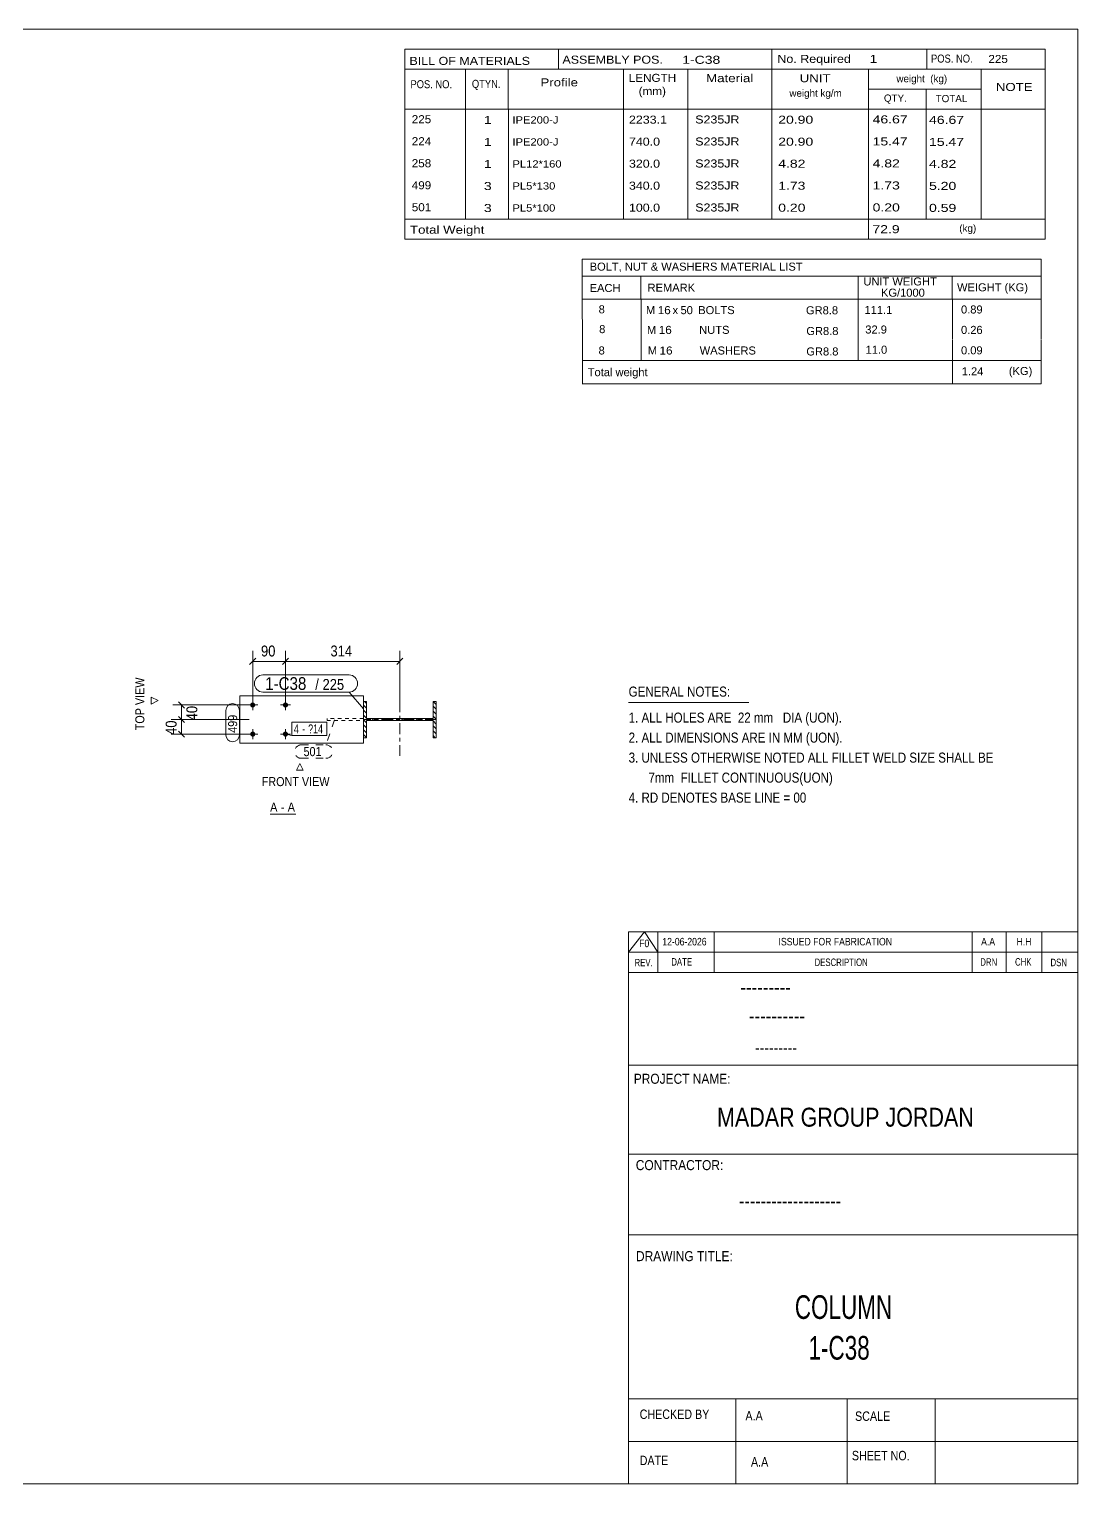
# Model space of a CAD drawing. Header units: millimetres. Extents: x 2 to 579, y 1 to 405.
# Drawn here: x 290.7 to 579, y 5 to 405 of the extents above; entities that cross this region are included whole.
import ezdxf

# ---------------------------------------------------------------- set-up
doc = ezdxf.new("R2010")
doc.units = ezdxf.units.MM
for name, pattern in [('XKITLINE00', [0]), ('XKITLINE01', [4, 1, -1, 1, -1]), ('XKITLINE02', [4, 2, -2]), ('XKITLINE03', [6, 3, -1, 1, -1])]:
    doc.linetypes.add(name, pattern=pattern)
for name, color, linetype, lineweight in [('Bolt', 3, 'Continuous', 0), ('BoltMark', 7, 'Continuous', 0), ('Dimensions', 7, 'Continuous', 0), ('DrawingSheet', 5, 'Continuous', 0), ('OtherObjectType', 7, 'Continuous', 0), ('Part', 2, 'Continuous', 0), ('PartMark', 7, 'Continuous', 0)]:
    doc.layers.add(name, color=color, linetype=linetype, lineweight=lineweight)
doc.styles.add('@ARIAL_UNICODE_MS_BOLD', font='ARIAL.TTF')
doc.styles.add('ARIAL', font='ARIAL.TTF')
doc.styles.add('ARIAL_NARROW', font='ARIALN.TTF')
doc.styles.add('COMIC_SANS_MS_BOLD', font='COMICBD.TTF')
doc.styles.add('SWIS721_EX_BT', font='ARIAL.TTF')
doc.styles.add('SWISSE', font='ARIAL.TTF')

# ---------------------------------------------------------------- blocks, each defined once
blk = doc.blocks.new('*A1')
at = {"layer": 'Part', "color": 7, "linetype": 'XKITLINE00', "lineweight": 0}
for p, q in [((383.44, 219.6), (382.88, 220.16)), ((402.59, 219.31), (401.74, 220.16)), ((383.44, 218.26), (382.59, 219.11)), ((383.44, 216.91), (382.59, 217.76)), ((383.44, 215.56), (382.59, 216.41)), ((402.59, 217.97), (401.74, 218.82)), ((402.59, 216.62), (401.74, 217.47)), ((402.59, 215.27), (401.74, 216.12)), ((383.44, 214.22), (382.59, 215.07)), ((383.44, 212.87), (382.59, 213.72)), ((383.44, 211.52), (382.59, 212.37)), ((384.12, 214.88), (383.56, 215.44)), ((385.47, 214.88), (384.91, 215.44)), ((386.81, 214.88), (386.25, 215.44)), ((388.16, 214.88), (387.6, 215.44)), ((389.51, 214.88), (388.95, 215.44)), ((390.85, 214.88), (390.29, 215.44)), ((392.2, 214.88), (391.64, 215.44)), ((393.55, 214.88), (392.99, 215.44)), ((394.9, 214.88), (394.34, 215.44)), ((396.24, 214.88), (395.68, 215.44)), ((397.59, 214.88), (397.03, 215.44)), ((398.94, 214.88), (398.38, 215.44)), ((400.28, 214.88), (399.72, 215.44)), ((401.63, 214.88), (401.07, 215.44)), ((402.59, 213.92), (401.74, 214.77)), ((402.59, 212.58), (401.74, 213.43)), ((402.59, 211.23), (401.74, 212.08)), ((383.44, 210.18), (382.59, 211.03)), ((402.31, 210.16), (401.74, 210.73))]:
    blk.add_line(p, q, dxfattribs=at)
blk = doc.blocks.new('*A28')
at = {"layer": 'Bolt'}
for points in [[(352.2, 219.86), (352.24, 219.86), (352.27, 219.86), (352.31, 219.85), (352.34, 219.84), (352.37, 219.83), (352.4, 219.82), (352.44, 219.81), (352.47, 219.8), (352.5, 219.78), (352.53, 219.76), (352.56, 219.75), (352.59, 219.73), (352.61, 219.7), (352.64, 219.68), (352.66, 219.66), (352.69, 219.63), (352.71, 219.61), (352.73, 219.58), (352.75, 219.55), (352.77, 219.52), (352.79, 219.49), (352.8, 219.46), (352.82, 219.43), (352.83, 219.4), (352.84, 219.37), (352.85, 219.33), (352.86, 219.3), (352.86, 219.27), (352.87, 219.23), (352.87, 219.2), (352.87, 219.16), (352.87, 219.13), (352.87, 219.09), (352.86, 219.06), (352.86, 219.03), (352.85, 218.99), (352.84, 218.96), (352.83, 218.93), (352.82, 218.9), (352.8, 218.86), (352.79, 218.83), (352.77, 218.8), (352.75, 218.77), (352.73, 218.75), (352.71, 218.72), (352.69, 218.69), (352.66, 218.67), (352.64, 218.64), (352.61, 218.62), (352.59, 218.6), (352.56, 218.58), (352.53, 218.56), (352.5, 218.55), (352.47, 218.53), (352.44, 218.52), (352.4, 218.5), (352.37, 218.49), (352.34, 218.48), (352.31, 218.48), (352.27, 218.47), (352.24, 218.47), (352.2, 218.46), (352.17, 218.46), (352.13, 218.46), (352.1, 218.47), (352.07, 218.47), (352.03, 218.48), (352, 218.48), (351.97, 218.49), (351.93, 218.5), (351.9, 218.52), (351.87, 218.53), (351.84, 218.55), (351.81, 218.56), (351.78, 218.58), (351.75, 218.6), (351.73, 218.62), (351.7, 218.64), (351.67, 218.67), (351.65, 218.69), (351.63, 218.72), (351.61, 218.75), (351.59, 218.77), (351.57, 218.8), (351.55, 218.83), (351.54, 218.86), (351.52, 218.9), (351.51, 218.93), (351.5, 218.96), (351.49, 218.99), (351.48, 219.03), (351.48, 219.06), (351.47, 219.09), (351.47, 219.13), (351.47, 219.16), (351.47, 219.2), (351.47, 219.23), (351.48, 219.27), (351.48, 219.3), (351.49, 219.33), (351.5, 219.37), (351.51, 219.4), (351.52, 219.43), (351.54, 219.46), (351.55, 219.49), (351.57, 219.52), (351.59, 219.55), (351.61, 219.58), (351.63, 219.61), (351.65, 219.63), (351.67, 219.66), (351.7, 219.68), (351.73, 219.7), (351.75, 219.73), (351.78, 219.75), (351.81, 219.76), (351.84, 219.78), (351.87, 219.8), (351.9, 219.81), (351.93, 219.82), (351.97, 219.83), (352, 219.84), (352.03, 219.85), (352.07, 219.86), (352.1, 219.86), (352.13, 219.86), (352.17, 219.86)], [(361.2, 219.86), (361.24, 219.86), (361.27, 219.86), (361.31, 219.85), (361.34, 219.84), (361.37, 219.83), (361.4, 219.82), (361.44, 219.81), (361.47, 219.8), (361.5, 219.78), (361.53, 219.76), (361.56, 219.75), (361.59, 219.73), (361.61, 219.7), (361.64, 219.68), (361.66, 219.66), (361.69, 219.63), (361.71, 219.61), (361.73, 219.58), (361.75, 219.55), (361.77, 219.52), (361.79, 219.49), (361.8, 219.46), (361.82, 219.43), (361.83, 219.4), (361.84, 219.37), (361.85, 219.33), (361.86, 219.3), (361.86, 219.27), (361.87, 219.23), (361.87, 219.2), (361.87, 219.16), (361.87, 219.13), (361.87, 219.09), (361.86, 219.06), (361.86, 219.03), (361.85, 218.99), (361.84, 218.96), (361.83, 218.93), (361.82, 218.9), (361.8, 218.86), (361.79, 218.83), (361.77, 218.8), (361.75, 218.77), (361.73, 218.75), (361.71, 218.72), (361.69, 218.69), (361.66, 218.67), (361.64, 218.64), (361.61, 218.62), (361.59, 218.6), (361.56, 218.58), (361.53, 218.56), (361.5, 218.55), (361.47, 218.53), (361.44, 218.52), (361.4, 218.5), (361.37, 218.49), (361.34, 218.48), (361.31, 218.48), (361.27, 218.47), (361.24, 218.47), (361.2, 218.46), (361.17, 218.46), (361.13, 218.46), (361.1, 218.47), (361.07, 218.47), (361.03, 218.48), (361, 218.48), (360.97, 218.49), (360.93, 218.5), (360.9, 218.52), (360.87, 218.53), (360.84, 218.55), (360.81, 218.56), (360.78, 218.58), (360.75, 218.6), (360.73, 218.62), (360.7, 218.64), (360.67, 218.67), (360.65, 218.69), (360.63, 218.72), (360.61, 218.75), (360.59, 218.77), (360.57, 218.8), (360.55, 218.83), (360.54, 218.86), (360.52, 218.9), (360.51, 218.93), (360.5, 218.96), (360.49, 218.99), (360.48, 219.03), (360.48, 219.06), (360.47, 219.09), (360.47, 219.13), (360.47, 219.16), (360.47, 219.2), (360.47, 219.23), (360.48, 219.27), (360.48, 219.3), (360.49, 219.33), (360.5, 219.37), (360.51, 219.4), (360.52, 219.43), (360.54, 219.46), (360.55, 219.49), (360.57, 219.52), (360.59, 219.55), (360.61, 219.58), (360.63, 219.61), (360.65, 219.63), (360.67, 219.66), (360.7, 219.68), (360.73, 219.7), (360.75, 219.73), (360.78, 219.75), (360.81, 219.76), (360.84, 219.78), (360.87, 219.8), (360.9, 219.81), (360.93, 219.82), (360.97, 219.83), (361, 219.84), (361.03, 219.85), (361.07, 219.86), (361.1, 219.86), (361.13, 219.86), (361.17, 219.86)], [(352.2, 211.86), (352.24, 211.86), (352.27, 211.86), (352.31, 211.85), (352.34, 211.84), (352.37, 211.83), (352.4, 211.82), (352.44, 211.81), (352.47, 211.8), (352.5, 211.78), (352.53, 211.76), (352.56, 211.75), (352.59, 211.73), (352.61, 211.7), (352.64, 211.68), (352.66, 211.66), (352.69, 211.63), (352.71, 211.61), (352.73, 211.58), (352.75, 211.55), (352.77, 211.52), (352.79, 211.49), (352.8, 211.46), (352.82, 211.43), (352.83, 211.4), (352.84, 211.37), (352.85, 211.33), (352.86, 211.3), (352.86, 211.27), (352.87, 211.23), (352.87, 211.2), (352.87, 211.16), (352.87, 211.13), (352.87, 211.09), (352.86, 211.06), (352.86, 211.03), (352.85, 210.99), (352.84, 210.96), (352.83, 210.93), (352.82, 210.9), (352.8, 210.86), (352.79, 210.83), (352.77, 210.8), (352.75, 210.77), (352.73, 210.75), (352.71, 210.72), (352.69, 210.69), (352.66, 210.67), (352.64, 210.64), (352.61, 210.62), (352.59, 210.6), (352.56, 210.58), (352.53, 210.56), (352.5, 210.55), (352.47, 210.53), (352.44, 210.52), (352.4, 210.5), (352.37, 210.49), (352.34, 210.48), (352.31, 210.48), (352.27, 210.47), (352.24, 210.47), (352.2, 210.46), (352.17, 210.46), (352.13, 210.46), (352.1, 210.47), (352.07, 210.47), (352.03, 210.48), (352, 210.48), (351.97, 210.49), (351.93, 210.5), (351.9, 210.52), (351.87, 210.53), (351.84, 210.55), (351.81, 210.56), (351.78, 210.58), (351.75, 210.6), (351.73, 210.62), (351.7, 210.64), (351.67, 210.67), (351.65, 210.69), (351.63, 210.72), (351.61, 210.75), (351.59, 210.77), (351.57, 210.8), (351.55, 210.83), (351.54, 210.86), (351.52, 210.9), (351.51, 210.93), (351.5, 210.96), (351.49, 210.99), (351.48, 211.03), (351.48, 211.06), (351.47, 211.09), (351.47, 211.13), (351.47, 211.16), (351.47, 211.2), (351.47, 211.23), (351.48, 211.27), (351.48, 211.3), (351.49, 211.33), (351.5, 211.37), (351.51, 211.4), (351.52, 211.43), (351.54, 211.46), (351.55, 211.49), (351.57, 211.52), (351.59, 211.55), (351.61, 211.58), (351.63, 211.61), (351.65, 211.63), (351.67, 211.66), (351.7, 211.68), (351.73, 211.7), (351.75, 211.73), (351.78, 211.75), (351.81, 211.76), (351.84, 211.78), (351.87, 211.8), (351.9, 211.81), (351.93, 211.82), (351.97, 211.83), (352, 211.84), (352.03, 211.85), (352.07, 211.86), (352.1, 211.86), (352.13, 211.86), (352.17, 211.86)], [(361.2, 211.86), (361.24, 211.86), (361.27, 211.86), (361.31, 211.85), (361.34, 211.84), (361.37, 211.83), (361.4, 211.82), (361.44, 211.81), (361.47, 211.8), (361.5, 211.78), (361.53, 211.76), (361.56, 211.75), (361.59, 211.73), (361.61, 211.7), (361.64, 211.68), (361.66, 211.66), (361.69, 211.63), (361.71, 211.61), (361.73, 211.58), (361.75, 211.55), (361.77, 211.52), (361.79, 211.49), (361.8, 211.46), (361.82, 211.43), (361.83, 211.4), (361.84, 211.37), (361.85, 211.33), (361.86, 211.3), (361.86, 211.27), (361.87, 211.23), (361.87, 211.2), (361.87, 211.16), (361.87, 211.13), (361.87, 211.09), (361.86, 211.06), (361.86, 211.03), (361.85, 210.99), (361.84, 210.96), (361.83, 210.93), (361.82, 210.9), (361.8, 210.86), (361.79, 210.83), (361.77, 210.8), (361.75, 210.77), (361.73, 210.75), (361.71, 210.72), (361.69, 210.69), (361.66, 210.67), (361.64, 210.64), (361.61, 210.62), (361.59, 210.6), (361.56, 210.58), (361.53, 210.56), (361.5, 210.55), (361.47, 210.53), (361.44, 210.52), (361.4, 210.5), (361.37, 210.49), (361.34, 210.48), (361.31, 210.48), (361.27, 210.47), (361.24, 210.47), (361.2, 210.46), (361.17, 210.46), (361.13, 210.46), (361.1, 210.47), (361.07, 210.47), (361.03, 210.48), (361, 210.48), (360.97, 210.49), (360.93, 210.5), (360.9, 210.52), (360.87, 210.53), (360.84, 210.55), (360.81, 210.56), (360.78, 210.58), (360.75, 210.6), (360.73, 210.62), (360.7, 210.64), (360.67, 210.67), (360.65, 210.69), (360.63, 210.72), (360.61, 210.75), (360.59, 210.77), (360.57, 210.8), (360.55, 210.83), (360.54, 210.86), (360.52, 210.9), (360.51, 210.93), (360.5, 210.96), (360.49, 210.99), (360.48, 211.03), (360.48, 211.06), (360.47, 211.09), (360.47, 211.13), (360.47, 211.16), (360.47, 211.2), (360.47, 211.23), (360.48, 211.27), (360.48, 211.3), (360.49, 211.33), (360.5, 211.37), (360.51, 211.4), (360.52, 211.43), (360.54, 211.46), (360.55, 211.49), (360.57, 211.52), (360.59, 211.55), (360.61, 211.58), (360.63, 211.61), (360.65, 211.63), (360.67, 211.66), (360.7, 211.68), (360.73, 211.7), (360.75, 211.73), (360.78, 211.75), (360.81, 211.76), (360.84, 211.78), (360.87, 211.8), (360.9, 211.81), (360.93, 211.82), (360.97, 211.83), (361, 211.84), (361.03, 211.85), (361.07, 211.86), (361.1, 211.86), (361.13, 211.86), (361.17, 211.86)]]:
    blk.add_hatch(color=3, dxfattribs=at).paths.add_polyline_path(points, flags=17)
at = {"layer": 'Bolt', "color": 3, "linetype": 'XKITLINE00', "lineweight": 0}
for p, q in [((352.17, 220.56), (352.17, 217.76)), ((361.17, 220.56), (361.17, 217.76)), ((350.77, 219.16), (353.57, 219.16)), ((359.77, 219.16), (362.57, 219.16)), ((352.17, 212.56), (352.17, 209.76)), ((361.17, 212.56), (361.17, 209.76)), ((350.77, 211.16), (353.57, 211.16)), ((359.77, 211.16), (362.57, 211.16))]:
    blk.add_line(p, q, dxfattribs=at)
blk = doc.blocks.new('*A29')
at = {"layer": 'Part', "color": 7, "linetype": 'XKITLINE03', "lineweight": 0}
for p, q in [((392.59, 205.16), (392.59, 225.16)), ((402.59, 215.16), (382.59, 215.16))]:
    blk.add_line(p, q, dxfattribs=at)
at = {"layer": 'Part', "color": 2, "linetype": 'XKITLINE00', "lineweight": 0}
for p, q in [((382.59, 210.16), (382.59, 220.16)), ((382.59, 220.16), (383.44, 220.16)), ((383.44, 220.16), (383.44, 215.44)), ((401.74, 220.16), (402.59, 220.16)), ((401.74, 215.44), (401.74, 220.16)), ((402.59, 220.16), (402.59, 210.16)), ((383.44, 215.44), (401.74, 215.44)), ((401.74, 214.88), (383.44, 214.88)), ((383.44, 214.88), (383.44, 210.16)), ((401.74, 210.16), (401.74, 214.88)), ((383.44, 210.16), (382.59, 210.16)), ((402.59, 210.16), (401.74, 210.16))]:
    blk.add_line(p, q, dxfattribs=at)
blk = doc.blocks.new('*A30')
at = {"layer": 'Part', "color": 2, "linetype": 'XKITLINE00', "lineweight": 0}
for p, q in [((348.59, 208.66), (348.59, 221.66)), ((348.59, 221.66), (382.59, 221.66)), ((382.59, 221.66), (382.59, 220.16)), ((348.59, 208.66), (382.59, 208.66)), ((382.59, 208.66), (382.59, 210.16))]:
    blk.add_line(p, q, dxfattribs=at)
at = {"layer": 'Part', "color": 7, "linetype": 'XKITLINE01', "lineweight": 0}
blk.add_line((382.59, 220.16), (382.59, 210.16), dxfattribs=at)
blk = doc.blocks.new('*A31')
at = {"layer": 'Part', "color": 7, "linetype": 'XKITLINE01', "lineweight": 0}
for p, q in [((372.59, 215.41), (372.59, 214.91)), ((382.59, 215.41), (372.59, 215.41)), ((372.59, 214.91), (382.59, 214.91)), ((382.59, 214.91), (382.59, 215.41))]:
    blk.add_line(p, q, dxfattribs=at)
blk = doc.blocks.new('*A32')
at = {"layer": 'DrawingSheet', "color": 5, "linetype": 'XKITLINE00', "lineweight": 0}
for p, q in [((579, 405), (5, 405)), ((5, 405), (5, 5)), ((579, 5), (579, 405)), ((5, 5), (579, 5))]:
    blk.add_line(p, q, dxfattribs=at)
at = {"layer": 'DrawingSheet', "color": 5, "style": 'ARIAL', "width": 0.85}
blk.add_text('Tekla structures', height=2, rotation=90, dxfattribs=at).set_placement((4.5, 5.5))
blk = doc.blocks.new('*A33')
at = {"layer": 'OtherObjectType', "color": 7, "linetype": 'XKITLINE00', "lineweight": 0}
for p, q in [((442.76, 341.75), (442.75, 330.75)), ((442.76, 341.75), (568.88, 341.75)), ((568.88, 341.75), (568.88, 330.75)), ((442.75, 337.1), (568.88, 337.1)), ((458.87, 337.11), (458.87, 330.75)), ((518.57, 337.11), (518.57, 330.75)), ((544.47, 337.09), (544.47, 330.75)), ((442.76, 330.72), (442.76, 325.22)), ((442.77, 330.75), (568.88, 330.75)), ((458.92, 330.75), (458.92, 325.13)), ((518.57, 330.75), (518.57, 325.13)), ((544.5, 330.75), (544.5, 325.25)), ((568.88, 330.75), (568.88, 325.25)), ((442.79, 325.13), (442.79, 319.52)), ((458.95, 325.13), (458.95, 319.51)), ((518.57, 325.13), (518.57, 319.51)), ((544.5, 325.13), (544.5, 319.63)), ((568.88, 325.13), (568.88, 319.63)), ((442.79, 319.5), (442.79, 313.93)), ((458.95, 319.51), (458.95, 313.89)), ((518.57, 319.51), (518.57, 313.89)), ((544.5, 319.51), (544.5, 313.9)), ((568.88, 319.51), (568.88, 313.9)), ((568.88, 313.9), (442.75, 313.93)), ((442.78, 313.89), (442.78, 307.49)), ((442.85, 313.89), (568.87, 313.89)), ((544.5, 313.86), (544.5, 307.44)), ((568.87, 313.86), (568.87, 307.45)), ((442.77, 307.45), (568.87, 307.45))]:
    blk.add_line(p, q, dxfattribs=at)
at = {"layer": 'OtherObjectType', "color": 7, "style": 'ARIAL_NARROW'}
for s, width, p in [('BOLT, NUT & WASHERS MATERIAL LIST', 1.211571, (444.79, 338.59)), ('UNIT WEIGHT', 1.211571, (520.03, 334.52)), ('EACH', 1.211571, (444.78, 332.72)), ('REMARK', 1.211571, (460.7, 332.81)), (' KG/1000', 1.211571, (524.02, 331.43)), ('WEIGHT (KG)', 1.211571, (545.78, 332.9)), ('8', 1.211571, (447.26, 326.85)), ('M', 1.211571, (460.26, 326.65)), ('16', 1.275, (463.5, 326.63)), ('x', 1.211571, (467.58, 326.63)), ('50', 1.211571, (469.76, 326.62)), ('BOLTS', 1.211571, (474.63, 326.64)), ('GR8.8', 1.211571, (504.25, 326.59)), ('111.1', 1.211571, (520.34, 326.68)), ('0.89', 1.211571, (546.87, 326.81)), ('8', 1.211571, (447.4, 321.41)), ('M', 1.211571, (460.54, 321.21)), ('16', 1.275, (463.78, 321.19)), ('NUTS', 1.211571, (474.91, 321.21)), ('GR8.8', 1.211571, (504.35, 320.89)), ('32.9', 1.211571, (520.56, 321.3)), ('0.26', 1.211571, (546.87, 321.19)), ('8', 1.211571, (447.24, 315.54)), ('M', 1.211571, (460.76, 315.54)), ('16', 1.275, (464, 315.52)), ('WASHERS', 1.211571, (475.04, 315.53)), ('GR8.8', 1.211571, (504.35, 315.27)), ('11.0', 1.211571, (520.64, 315.74)), ('0.09', 1.211571, (546.87, 315.58)), ('1.24', 1.211571, (547.07, 309.8)), ('(KG)', 1.211571, (560.02, 309.9)), ('Total weight', 1.211571, (444.26, 309.57))]:
    blk.add_text(s, height=2.2, dxfattribs=dict(at, width=width)).set_placement(p)
blk = doc.blocks.new('*A34')
at = {"layer": 'OtherObjectType', "color": 7, "linetype": 'XKITLINE00', "lineweight": 0}
blk.add_line((455.5, 219.82), (488.5, 219.82), dxfattribs=at)
at = {"layer": 'OtherObjectType', "color": 7, "style": 'ARIAL_NARROW', "width": 1.008832}
for s, p in [('GENERAL NOTES:', (455.5, 221.47)), ('1. ALL HOLES ARE  22 mm   DIA (UON).', (455.5, 214.32)), ('2. ALL DIMENSIONS ARE IN MM (UON).', (455.5, 208.82)), ('3. UNLESS OTHERWISE NOTED ALL FILLET WELD SIZE SHALL BE', (455.5, 203.32)), ('7mm  FILLET CONTINUOUS(UON)', (460.95, 197.82)), ('4. RD DENOTES BASE LINE = 00', (455.5, 192.32))]:
    blk.add_text(s, height=2.75, dxfattribs=at).set_placement(p)
blk = doc.blocks.new('*A35')
at = {"layer": 'OtherObjectType', "color": 7, "linetype": 'XKITLINE00', "lineweight": 0}
for p, q in [((455.5, 156.76), (579, 156.76)), ((455.5, 151.21), (459.82, 156.76)), ((455.5, 151.21), (455.5, 156.76)), ((459.82, 156.76), (463.53, 151.21)), ((463.53, 151.21), (463.53, 156.76)), ((478.97, 151.21), (478.97, 156.76)), ((549.98, 151.21), (549.98, 156.76)), ((559.24, 151.21), (559.24, 156.76)), ((569.12, 151.21), (569.12, 156.76)), ((579, 151.21), (579, 156.76)), ((455.5, 151.21), (579, 151.21)), ((455.5, 145.65), (455.5, 151.21)), ((459.21, 151.21), (579, 151.21)), ((463.53, 145.65), (463.53, 151.21)), ((478.97, 145.65), (478.97, 151.21)), ((549.98, 145.65), (549.98, 151.21)), ((559.24, 145.65), (559.24, 151.21)), ((569.12, 145.65), (569.12, 151.21)), ((579, 145.65), (579, 151.21))]:
    blk.add_line(p, q, dxfattribs=at)
at = {"layer": 'OtherObjectType', "color": 7, "style": 'ARIAL_NARROW'}
for s, height, width, p in [('F0', 2.058, 1.008832, (458.4, 152.59)), ('12-06-2026', 2.058, 1.008832, (464.76, 153.06)), ('ISSUED FOR FABRICATION', 2.0583, 1.008832, (496.71, 153.06)), ('A.A', 2.058, 1.008832, (552.4, 153.06)), ('H.H', 2.058, 1.008832, (562.13, 153.06)), ('REV.', 2.058, 0.907949, (457.13, 147.31)), ('DATE', 2.058, 0.907949, (467.23, 147.5)), ('DESCRIPTION', 2.0583, 0.907949, (506.61, 147.39)), ('DRN', 2.058, 0.907949, (552.17, 147.47)), ('CHK', 2.058, 0.907949, (561.72, 147.5)), ('DSN', 2.058, 0.907949, (571.47, 147.35))]:
    blk.add_text(s, height=height, dxfattribs=dict(at, width=width)).set_placement(p)
blk = doc.blocks.new('*A37')
at = {"layer": 'OtherObjectType', "color": 2, "linetype": 'XKITLINE00', "lineweight": 0}
for p, q in [((455.5, 145.65), (579, 145.65)), ((455.5, 5), (455.5, 145.64)), ((578.98, 145.64), (579, 5)), ((579, 120.14), (455.5, 120.14)), ((455.5, 95.63), (579, 95.63)), ((579, 73.49), (455.5, 73.49)), ((579, 28.4), (455.5, 28.4)), ((484.94, 28.4), (484.94, 5)), ((515.62, 5), (515.62, 28.4)), ((539.75, 5), (539.75, 28.4)), ((579, 16.7), (455.5, 16.7)), ((579, 5), (455.5, 5))]:
    blk.add_line(p, q, dxfattribs=at)
at = {"layer": 'OtherObjectType', "color": 4, "style": '@ARIAL_UNICODE_MS_BOLD', "width": 0.85}
blk.add_text('---------', height=3.9, dxfattribs=at).set_placement((486.23, 139.59))
at = {"layer": 'OtherObjectType', "color": 7, "style": 'ARIAL', "width": 0.85}
for s, height, p in [('----------', 3.9, (488.56, 131.77)), ('---------', 3.25, (490.21, 123.31))]:
    blk.add_text(s, height=height, dxfattribs=at).set_placement(p)
at = {"layer": 'OtherObjectType', "color": 3, "width": 0.85}
for s, style, p in [('PROJECT NAME:', 'SWIS721_EX_BT', (456.92, 115.01)), ('CONTRACTOR:', 'SWISSE', (457.47, 91.27)), ('DRAWING TITLE:', 'SWIS721_EX_BT', (457.53, 66.24))]:
    blk.add_text(s, height=2.7618, dxfattribs=dict(at, style=style)).set_placement(p)
at = {"layer": 'OtherObjectType', "color": 7, "width": 0.85}
for s, height, p in [('MADAR GROUP JORDAN', 5.2, (479.79, 103.23)), ('CHECKED BY', 2.592, (458.53, 22.86)), ('A.A', 2.592, (487.61, 22.45)), ('SCALE', 2.592, (517.74, 22.33)), ('DATE', 2.592, (458.54, 10.16)), ('A.A', 2.592, (489.14, 9.76)), ('SHEET NO.', 2.592, (516.87, 11.49))]:
    blk.add_text(s, height=height, dxfattribs=at).set_placement(p)
at = {"layer": 'OtherObjectType', "color": 1}
for s, height, style, width, p in [('-------------------', 3.9, 'COMIC_SANS_MS_BOLD', 0.85, (485.87, 80.86)), ('COLUMN', 6.5, 'ARIAL', 0.68, (501.19, 50.37)), ('1-C38', 6.5, 'ARIAL', 0.68, (504.95, 39.17))]:
    blk.add_text(s, height=height, dxfattribs=dict(at, style=style, width=width)).set_placement(p)
blk = doc.blocks.new('*A38')
at = {"layer": 'OtherObjectType', "color": 7, "linetype": 'XKITLINE00', "lineweight": 0}
for p, q in [((393.98, 399.5), (569.98, 399.5)), ((393.98, 399.5), (393.98, 388.5)), ((436.26, 399.42), (436.26, 393.87)), ((494.85, 394), (494.85, 399.5)), ((537.43, 393.96), (537.43, 399.42)), ((569.98, 394), (569.98, 399.5)), ((393.98, 394), (569.98, 394)), ((410.64, 394), (410.64, 383)), ((422.4, 393.98), (422.4, 383.03)), ((454.12, 393.99), (454.13, 383)), ((471.78, 393.98), (471.78, 383)), ((494.85, 393.98), (494.85, 383)), ((521.43, 394), (521.43, 383)), ((552.42, 394), (552.42, 383)), ((569.98, 394), (569.98, 388.5)), ((393.98, 388.5), (393.98, 383)), ((521.45, 388.52), (552.45, 388.52)), ((537.28, 388.52), (537.28, 383)), ((569.98, 388.5), (569.98, 383)), ((393.98, 383), (569.98, 383)), ((393.98, 383), (393.98, 376.95)), ((410.63, 383), (410.63, 376.95)), ((422.44, 382.99), (422.44, 376.95)), ((454.12, 383), (454.11, 376.95)), ((471.79, 383), (471.79, 376.95)), ((494.87, 383), (494.87, 376.95)), ((521.44, 383), (521.44, 376.95)), ((537.33, 382.95), (537.33, 376.95)), ((552.43, 383), (552.43, 376.95)), ((569.98, 383), (569.98, 376.95)), ((393.98, 376.95), (393.98, 370.9)), ((410.63, 376.95), (410.63, 370.9)), ((422.44, 376.94), (422.44, 370.9)), ((454.12, 376.95), (454.11, 370.9)), ((471.79, 376.95), (471.79, 370.9)), ((494.87, 376.95), (494.87, 370.9)), ((521.44, 376.95), (521.44, 370.9)), ((537.33, 376.9), (537.33, 370.9)), ((552.43, 376.95), (552.43, 370.9)), ((569.98, 376.95), (569.98, 370.9)), ((393.98, 370.9), (393.98, 364.85)), ((410.63, 370.9), (410.63, 364.85)), ((422.44, 370.89), (422.44, 364.85)), ((454.12, 370.9), (454.11, 364.85)), ((471.79, 370.9), (471.79, 364.85)), ((494.87, 370.9), (494.87, 364.85)), ((521.44, 370.9), (521.44, 364.85)), ((537.33, 370.85), (537.33, 364.85)), ((552.43, 370.9), (552.43, 364.85)), ((569.98, 370.9), (569.98, 364.85)), ((393.98, 364.85), (393.98, 358.8)), ((410.63, 364.85), (410.63, 358.8)), ((422.44, 364.84), (422.44, 358.8)), ((454.12, 364.85), (454.11, 358.8)), ((471.79, 364.85), (471.79, 358.8)), ((494.87, 364.85), (494.87, 358.8)), ((521.44, 364.85), (521.44, 358.8)), ((537.33, 364.8), (537.33, 358.8)), ((552.43, 364.85), (552.43, 358.8)), ((569.98, 364.85), (569.98, 358.8)), ((393.98, 358.8), (393.98, 352.75)), ((410.63, 358.8), (410.63, 352.75)), ((422.44, 358.79), (422.44, 352.75)), ((454.12, 358.8), (454.11, 352.75)), ((471.79, 358.8), (471.79, 352.75)), ((494.87, 358.8), (494.87, 352.75)), ((521.44, 358.8), (521.44, 352.75)), ((537.33, 358.75), (537.33, 352.75)), ((552.43, 358.8), (552.43, 352.75)), ((569.98, 358.8), (569.98, 352.75)), ((393.98, 352.75), (569.98, 352.75)), ((393.98, 352.75), (393.98, 347.25)), ((521.44, 352.75), (521.44, 347.25)), ((569.98, 352.75), (569.98, 347.25)), ((393.98, 347.25), (569.98, 347.25))]:
    blk.add_line(p, q, dxfattribs=at)
at = {"layer": 'OtherObjectType', "color": 7, "style": 'ARIAL_NARROW'}
for s, height, width, p in [('BILL OF MATERIALS', 2.2, 1.36, (395.25, 395.16)), ('ASSEMBLY POS.', 2.2, 1.36, (437.3, 395.5)), ('1-C38', 2.2, 1.525501, (470.23, 395.46)), ('No. Required', 2.2, 1.36, (496.39, 395.72)), ('1', 2.2, 1.525501, (521.75, 395.72)), ('POS. NO.', 2.2, 1.02, (538.63, 395.79)), ('225', 2.2, 1.270501, (554.4, 395.69)), ('LENGTH', 2.2, 1.275, (455.54, 390.49)), ('Material', 2.2, 1.445, (476.81, 390.41)), ('UNIT', 2.2, 1.445, (502.52, 390.4)), ('weight  (kg)', 1.98, 1.19, (529.11, 390.39)), ('POS. NO.', 2.2, 1.02, (395.53, 388.74)), ('QTYN.', 2.2, 1.02, (412.42, 388.84)), ('Profile', 2.2, 1.445, (431.26, 389.25)), ('(mm)', 2.2, 1.275, (458.26, 386.86)), ('weight kg/m', 1.98, 1.19, (499.69, 386.4)), ('NOTE', 2.2, 1.445, (556.44, 387.99)), ('QTY.', 1.98, 1.19, (525.68, 385.03)), ('TOTAL', 1.98, 1.19, (539.9, 384.91)), ('225', 2.2, 1.270501, (395.89, 379.12)), ('1', 2.2, 1.525501, (415.71, 378.91)), ('IPE200-J', 1.98, 1.355501, (423.56, 379.04)), ('2233.1', 2.2, 1.355501, (455.59, 379.01)), ('S235JR', 2.2, 1.355501, (473.81, 379.05)), ('20.90', 2.2, 1.525501, (496.62, 378.99)), ('46.67', 2.2, 1.525501, (522.57, 379.07)), ('46.67', 2.2, 1.525501, (538.08, 378.94)), ('224', 2.2, 1.270501, (395.89, 373.07)), ('1', 2.2, 1.525501, (415.71, 372.86)), ('IPE200-J', 1.98, 1.355501, (423.56, 372.99)), ('740.0', 2.2, 1.355501, (455.59, 372.96)), ('S235JR', 2.2, 1.355501, (473.81, 373)), ('20.90', 2.2, 1.525501, (496.62, 372.94)), ('15.47', 2.2, 1.525501, (522.57, 373.02)), ('15.47', 2.2, 1.525501, (538.08, 372.89)), ('258', 2.2, 1.270501, (395.89, 367.02)), ('1', 2.2, 1.525501, (415.71, 366.81)), ('PL12*160', 1.98, 1.355501, (423.56, 366.94)), ('320.0', 2.2, 1.355501, (455.59, 366.91)), ('S235JR', 2.2, 1.355501, (473.81, 366.95)), ('4.82', 2.2, 1.525501, (496.62, 366.89)), ('4.82', 2.2, 1.525501, (522.57, 366.97)), ('4.82', 2.2, 1.525501, (538.08, 366.84)), ('499', 2.2, 1.270501, (395.89, 360.97)), ('3', 2.2, 1.525501, (415.71, 360.76)), ('PL5*130', 1.98, 1.355501, (423.56, 360.89)), ('340.0', 2.2, 1.355501, (455.59, 360.86)), ('S235JR', 2.2, 1.355501, (473.81, 360.9)), ('1.73', 2.2, 1.525501, (496.62, 360.84)), ('1.73', 2.2, 1.525501, (522.57, 360.92)), ('5.20', 2.2, 1.525501, (538.08, 360.79)), ('501', 2.2, 1.270501, (395.89, 354.92)), ('3', 2.2, 1.525501, (415.71, 354.71)), ('PL5*100', 1.98, 1.355501, (423.56, 354.84)), ('100.0', 2.2, 1.355501, (455.59, 354.81)), ('S235JR', 2.2, 1.355501, (473.81, 354.85)), ('0.20', 2.2, 1.525501, (496.62, 354.79)), ('0.20', 2.2, 1.525501, (522.57, 354.87)), ('0.59', 2.2, 1.525501, (538.08, 354.74)), ('Total Weight', 2.2, 1.445, (395.4, 348.74)), ('72.9', 2.2, 1.525501, (522.52, 348.89)), ('(kg)', 1.98, 1.19, (546.4, 349.26))]:
    blk.add_text(s, height=height, dxfattribs=dict(at, width=width)).set_placement(p)
blk = doc.blocks.new('*A82')
at = {"layer": 'Dimensions', "color": 7, "linetype": 'XKITLINE00', "lineweight": 0}
for p, q in [((353.02, 232.01), (351.32, 230.31)), ((352.17, 220.16), (352.17, 234.01)), ((362.02, 232.01), (360.32, 230.31)), ((361.17, 220.16), (361.17, 234.01)), ((352.17, 231.16), (361.17, 231.16))]:
    blk.add_line(p, q, dxfattribs=at)
at = {"layer": 'Dimensions', "color": 3}
for p in [(352.17, 231.16), (361.17, 231.16)]:
    blk.add_point(p, dxfattribs=at)
at = {"layer": 'Dimensions', "color": 3, "style": 'ARIAL', "width": 0.85}
blk.add_text('90', height=3, dxfattribs=at).set_placement((354.44, 232.51))
blk = doc.blocks.new('*A83')
at = {"layer": 'Dimensions', "color": 7, "linetype": 'XKITLINE00', "lineweight": 0}
for p, q in [((362.02, 232.01), (360.32, 230.31)), ((361.17, 220.16), (361.17, 234.01)), ((393.44, 232.01), (391.74, 230.31)), ((392.59, 220.16), (392.59, 234.01)), ((361.17, 231.16), (392.59, 231.16))]:
    blk.add_line(p, q, dxfattribs=at)
at = {"layer": 'Dimensions', "color": 3}
for p in [(361.17, 231.16), (392.59, 231.16)]:
    blk.add_point(p, dxfattribs=at)
at = {"layer": 'Dimensions', "color": 3, "style": 'ARIAL', "width": 0.85}
blk.add_text('314', height=3, dxfattribs=at).set_placement((373.54, 232.51))
blk = doc.blocks.new('*A84')
at = {"layer": 'Dimensions', "color": 7, "linetype": 'XKITLINE00', "lineweight": 0}
for p, q in [((331.74, 216.01), (333.44, 214.31)), ((351.17, 215.16), (329.74, 215.16)), ((331.74, 212.01), (333.44, 210.31)), ((332.59, 211.16), (332.59, 215.16)), ((351.17, 211.16), (329.74, 211.16))]:
    blk.add_line(p, q, dxfattribs=at)
at = {"layer": 'Dimensions', "color": 3}
for p in [(332.59, 215.16), (332.59, 211.16)]:
    blk.add_point(p, dxfattribs=at)
at = {"layer": 'Dimensions', "color": 3, "style": 'ARIAL', "width": 0.85}
blk.add_text('40', height=3, rotation=90.0002, dxfattribs=at).set_placement((331.24, 210.94))
blk = doc.blocks.new('*A85')
at = {"layer": 'Dimensions', "color": 7, "linetype": 'XKITLINE00', "lineweight": 0}
for p, q in [((331.74, 220.01), (333.44, 218.31)), ((351.17, 219.16), (330.19, 219.16)), ((331.74, 216.01), (333.44, 214.31)), ((332.59, 215.16), (332.59, 219.16)), ((351.17, 215.16), (330.19, 215.16))]:
    blk.add_line(p, q, dxfattribs=at)
at = {"layer": 'Dimensions', "color": 3}
for p in [(332.59, 219.16), (332.59, 215.16)]:
    blk.add_point(p, dxfattribs=at)
at = {"layer": 'Dimensions', "color": 3, "style": 'ARIAL', "width": 0.85}
blk.add_text('40', height=3, rotation=90.0002, dxfattribs=at).set_placement((336.94, 214.94))
blk = doc.blocks.new('*A86')
at = {"layer": 'BoltMark', "color": 7, "linetype": 'XKITLINE00', "lineweight": 0}
for p, q in [((362.89, 214.43), (372.58, 214.43)), ((362.89, 210.73), (362.89, 214.43)), ((372.58, 210.73), (372.58, 214.43)), ((361.17, 211.16), (362.89, 210.73)), ((362.89, 210.73), (372.58, 210.73))]:
    blk.add_line(p, q, dxfattribs=at)
at = {"layer": 'BoltMark', "color": 3, "style": 'ARIAL_NARROW', "width": 0.85}
for s, p in [('4', (363.49, 211.33)), ('-', (365.76, 211.33)), ('?14', (367.42, 211.33))]:
    blk.add_text(s, height=2.5, dxfattribs=at).set_placement(p)
blk = doc.blocks.new('*A87')
at = {"layer": 'PartMark', "color": 7, "linetype": 'XKITLINE02', "lineweight": 0}
for p, q in [((374.62, 215.04), (372.29, 208.2)), ((365.53, 208.2), (372.29, 208.2)), ((365.53, 204.5), (372.29, 204.5))]:
    blk.add_line(p, q, dxfattribs=at)
for centre, start, end in [((365.53, 206.35), 90, 270), ((372.29, 206.35), 270, 90)]:
    blk.add_arc(centre, 1.85, start, end, dxfattribs=at)
at = {"layer": 'PartMark', "color": 3, "style": 'ARIAL', "width": 0.85}
blk.add_text('501', height=2.5, dxfattribs=at).set_placement((366.13, 205.1))
blk = doc.blocks.new('*A88')
at = {"layer": 'PartMark', "color": 7, "linetype": 'XKITLINE00', "lineweight": 0}
for p, q in [((344.79, 210.91), (344.79, 217.68)), ((348.49, 210.91), (348.49, 217.68))]:
    blk.add_line(p, q, dxfattribs=at)
for centre, start, end in [((346.64, 217.68), 0, 180), ((346.64, 210.91), 180, 0)]:
    blk.add_arc(centre, 1.85, start, end, dxfattribs=at)
at = {"layer": 'PartMark', "color": 3, "style": 'ARIAL', "width": 0.85}
blk.add_text('499', height=2.5, rotation=90.0002, dxfattribs=at).set_placement((347.89, 211.51))
blk = doc.blocks.new('*A89')
at = {"layer": 'PartMark', "color": 7, "linetype": 'XKITLINE00', "lineweight": 0}
for p, q in [((354.99, 227.41), (378.64, 227.41)), ((354.99, 222.71), (378.64, 222.71)), ((382.64, 218.13), (378.64, 222.71))]:
    blk.add_line(p, q, dxfattribs=at)
for centre, start, end in [((354.99, 225.06), 90, 270), ((378.64, 225.06), 270, 90)]:
    blk.add_arc(centre, 2.35, start, end, dxfattribs=at)
at = {"layer": 'PartMark', "color": 1, "style": 'ARIAL', "width": 0.85}
blk.add_text('1-C38', height=3.5, dxfattribs=at).set_placement((355.59, 223.31))
at = {"layer": 'PartMark', "color": 3, "style": 'ARIAL', "width": 0.85}
for s, p in [('/', (369.35, 223.31)), ('225', (371.36, 223.31))]:
    blk.add_text(s, height=3, dxfattribs=at).set_placement(p)
blk = doc.blocks.new('*A90')
at = {"layer": 'OtherObjectType', "color": 7, "linetype": 'XKITLINE00', "lineweight": 0}
for p, q in [((324.26, 219.42), (324.26, 221.29)), ((324.26, 221.29), (326.14, 220.36)), ((326.14, 220.36), (324.26, 219.42)), ((326.14, 220.36), (326.14, 220.36)), ((364.18, 201.22), (365.11, 203.1)), ((366.05, 201.22), (364.18, 201.22)), ((365.11, 203.1), (366.05, 201.22)), ((365.11, 203.1), (365.11, 203.1)), ((356.96, 189.1), (364.02, 189.1))]:
    blk.add_line(p, q, dxfattribs=at)
at = {"layer": 'OtherObjectType', "color": 7, "style": 'ARIAL', "width": 0.85}
blk.add_text('TOP VIEW', height=2.5, rotation=90, dxfattribs=at).set_placement((322.39, 212.21))
for s, p in [('FRONT VIEW', (354.65, 196.85)), ('A', (356.96, 189.85)), ('A', (361.79, 189.85)), ('-', (359.93, 189.85))]:
    blk.add_text(s, height=2.5, dxfattribs=at).set_placement(p)

msp = doc.modelspace()

# ---------------------------------------------------------------- block references
at = {"lineweight": 0}
for name in ['*A32', '*A38', '*A33', '*A82', '*A83', '*A89', '*A29', '*A34', '*A85', '*A30', '*A28', '*A1', '*A84', '*A88', '*A86', '*A87', '*A31', '*A35', '*A37']:
    msp.add_blockref(name, (0, 0), dxfattribs=at)
at = {"layer": 'OtherObjectType', "lineweight": 0}
msp.add_blockref('*A90', (0, 0), dxfattribs=at)

doc.saveas('drawing.dxf')
